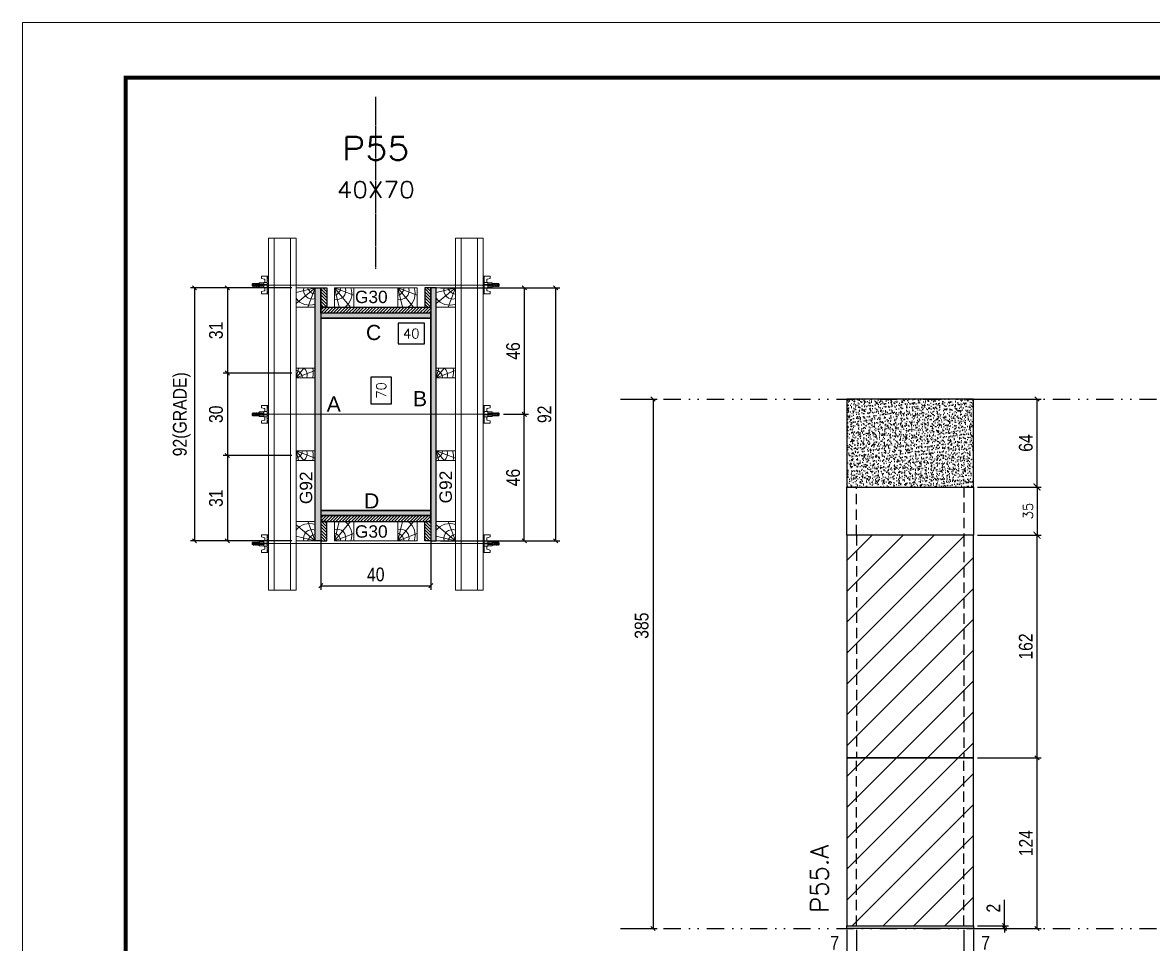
# Model space of a CAD drawing. Extents: x 1945 to 10875, y -3405 to 3369.
# Drawn here: x 3544 to 4366, y -1876 to -1206 of the extents above; entities that cross this region are included whole.
import ezdxf
from ezdxf.enums import TextEntityAlignment as Align

# ---------------------------------------------------------------- set-up
doc = ezdxf.new("R2010")
doc.units = 0
for name, pattern in [('DASHED', [0.75, 0.5, -0.25]), ('DIVIDE2', [0.625, 0.25, -0.125, 0, -0.125, 0, -0.125]), ('HIDDEN', [0.375, 0.25, -0.125])]:
    doc.linetypes.add(name, pattern=pattern)
for name, color, linetype in [('CHAPA', 1, 'Continuous'), ('COTA', 241, 'Continuous'), ('cotas', 4, 'Continuous'), ('FUNDOS', 1, 'Continuous'), ('MEIO_PONT', 93, 'Continuous'), ('Nível', 160, 'Continuous'), ('Painéis', 200, 'Continuous'), ('SARRAFO', 251, 'Continuous'), ('Sarrafo de Pressão', 42, 'HIDDEN'), ('Texto de Titulo', 7, 'Continuous'), ('Texto Qtd Sarr', 242, 'Continuous'), ('TEXTO_GERAL', 7, 'Continuous')]:
    doc.layers.add(name, color=color, linetype=linetype)
for name, color, linetype, lineweight in [('Folhas', 255, 'Continuous', 9), ('Hachura', 251, 'Continuous', 9), ('Madeira', 126, 'Continuous', 18), ('Perfil Metálico', 224, 'Continuous', 18), ('SARRAFO DE PRESSAO', 251, 'DASHED', 9), ('Texto Seção', 7, 'Continuous', 15)]:
    doc.layers.add(name, color=color, linetype=linetype, lineweight=lineweight)
doc.styles.add('ARIAL', font='arial.ttf')
doc.styles.add('COTA TECNICA', font='techl___.ttf', dxfattribs={"height": 10})
doc.styles.add('COTA TECNICA 2X', font='techl___.ttf', dxfattribs={"height": 10})
doc.styles.add('COTA TECNICA-50', font='techl___.ttf', dxfattribs={"height": 10})
doc.styles.add('REGUA-120', font='ROMANS.shx', dxfattribs={"height": 15})
doc.styles.add('ROMANS', font='romans.shx')
doc.styles.add('SANSSERIF', font='sas_____.pfb')
doc.dimstyles.new('COTA PAINEL-50', dxfattribs={"dimtxt": 10, "dimasz": 3, "dimexe": 3, "dimexo": 3, "dimgap": 3, "dimtad": 1, "dimdec": 1, "dimzin": 12, "dimdsep": 46, "dimtxsty": 'COTA TECNICA-50', "dimblk1": 'OBLIQUE', "dimblk2": 'OBLIQUE', "dimsah": 1, "dimcen": 0.9, "dimclrd": 4, "dimclre": 4, "dimclrt": 240, "dimadec": 1, "dimazin": 3, "dimtfac": 1, "dimtdec": 1, "dimtmove": 0, "dimatfit": 3, "dimfxl": 1, "dimtolj": 1, "dimtzin": 12, "dimarcsym": 0})
doc.dimstyles.new('Cota Paínel', dxfattribs={"dimtxt": 7, "dimasz": 5, "dimexe": 3, "dimexo": 3, "dimgap": 3, "dimtad": 1, "dimdec": 1, "dimzin": 12, "dimdsep": 46, "dimtxsty": 'ROMANS', "dimblk": 'ARCHTICK', "dimcen": 0, "dimclrd": 4, "dimclre": 4, "dimclrt": 1, "dimadec": 1, "dimazin": 3, "dimtfac": 1, "dimtdec": 1, "dimtmove": 0, "dimatfit": 3, "dimldrblk": 'OBLIQUE', "dimfxl": 1, "dimtolj": 1, "dimtzin": 12, "dimarcsym": 0})
doc.dimstyles.new('PAINEL', dxfattribs={"dimtxt": 10, "dimasz": 3, "dimexe": 3, "dimexo": 3, "dimgap": 3, "dimtad": 1, "dimdec": 1, "dimzin": 12, "dimdsep": 46, "dimtxsty": 'COTA TECNICA', "dimblk1": 'OBLIQUE', "dimblk2": 'OBLIQUE', "dimsah": 1, "dimcen": 0.9, "dimclrd": 4, "dimclre": 4, "dimclrt": 240, "dimadec": 1, "dimazin": 3, "dimtfac": 1, "dimtdec": 1, "dimtmove": 0, "dimatfit": 3, "dimfxl": 1, "dimtolj": 1, "dimtzin": 12, "dimarcsym": 0})
doc.dimstyles.new('SECAO PILAR', dxfattribs={"dimtxt": 10, "dimasz": 3, "dimexe": 3, "dimexo": 3, "dimgap": 3, "dimtad": 1, "dimdec": 1, "dimlfac": 0.5, "dimzin": 12, "dimdsep": 46, "dimtxsty": 'COTA TECNICA 2X', "dimblk1": 'OBLIQUE', "dimblk2": 'OBLIQUE', "dimsah": 1, "dimcen": 0.9, "dimclrd": 256, "dimclre": 256, "dimclrt": 256, "dimadec": 1, "dimazin": 3, "dimtfac": 1, "dimtdec": 1, "dimtmove": 0, "dimatfit": 3, "dimfxl": 1, "dimtolj": 1, "dimtzin": 12, "dimarcsym": 0})
doc.dimstyles.new('SECÇÃO 2', dxfattribs={"dimtxt": 7, "dimasz": 6, "dimexe": 0.18, "dimexo": 2, "dimgap": -4, "dimtad": 3, "dimdec": 1, "dimlfac": 0.5, "dimzin": 12, "dimdsep": 46, "dimtxsty": 'ROMANS', "dimblk": 'ARCHTICK', "dimcen": 0.09, "dimse1": 1, "dimse2": 1, "dimsd1": 1, "dimsd2": 1, "dimclrd": 180, "dimclre": 5, "dimclrt": 1, "dimadec": 0, "dimazin": 3, "dimtfac": 1, "dimtdec": 1, "dimtofl": 0, "dimtmove": 0, "dimatfit": 3, "dimldrblk": 'ARCHTICK', "dimfxl": 1, "dimtolj": 1, "dimtzin": 0, "dimarcsym": 0})
pattern_1 = [(45, (-127075.793, -33000.405), (-11.2253202, 11.2253202), [])]

# ---------------------------------------------------------------- blocks, each defined once
blk = doc.blocks.new('9999999999')
at = {"layer": 'Folhas'}
blk.add_lwpolyline([(98138.98, 34190.21), (99623.98, 34190.21), (99623.98, 35240.21), (98138.98, 35240.21)], close=True, dxfattribs=at)
at = {"layer": 'Folhas', "color": 30, "const_width": 3}
blk.add_lwpolyline([(98213.98, 34230.21), (99583.98, 34230.21), (99583.98, 35200.21), (98213.98, 35200.21)], close=True, dxfattribs=at)
blk = doc.blocks.new('titulo1')
at = {"layer": 'Defpoints', "color": 252, "linetype": 'HIDDEN', "ltscale": 2}
blk.add_line((0, 0), (0, 125), dxfattribs=at)
at = {"layer": 'Defpoints', "style": 'ROMANS', "oblique": 15}
blk.add_attdef('FOLHA', text='', height=10, dxfattribs=at).set_placement((0, 15.58), align=Align.MIDDLE_CENTER)
at = {"layer": 'Texto Qtd Sarr', "color": 3, "style": 'ROMANS', "oblique": 15}
for tag, height, p in [('TITULO', 17, (0, 71.45)), ('SEÇÃO', 12, (0, 41.55))]:
    blk.add_attdef(tag, text='', height=height, dxfattribs=at).set_placement(p, align=Align.MIDDLE_CENTER)
blk = doc.blocks.new('_Oblique')
at = {"color": 0, "linetype": 'ByBlock', "lineweight": -2}
blk.add_line((-0.5, -0.5), (0.5, 0.5), dxfattribs=at)
blk = doc.blocks.new('*D321')
at = {"layer": 'cotas', "color": 4, "linetype": 'ByBlock', "lineweight": -2, "transparency": 16777216}
for p, q in [((3981.36, -1479.64), (4005.08, -1479.64)), ((4002.08, -1479.64), (4002.08, -1864.64)), ((3981.36, -1864.64), (4005.08, -1864.64))]:
    blk.add_line(p, q, dxfattribs=at)
at = {"layer": 'Defpoints', "color": 0, "linetype": 'ByBlock', "transparency": 16777216}
for p in [(3978.36, -1479.64), (3978.36, -1864.64), (4002.08, -1864.64)]:
    blk.add_point(p, dxfattribs=at)
at = {"layer": 'cotas', "color": 4, "linetype": 'ByBlock', "lineweight": -2, "transparency": 16777216, "xscale": 3, "yscale": 3, "zscale": 3}
for p, rotation in [((4002.08, -1479.64), 90), ((4002.08, -1864.64), 270)]:
    blk.add_blockref('_Oblique', p, dxfattribs=dict(at, rotation=rotation))
at = {"layer": 'cotas', "color": 240, "linetype": 'ByBlock', "transparency": 16777216, "insert": (3993.84, -1644.47), "char_height": 10, "attachment_point": 5, "rotation": 90, "style": 'COTA TECNICA'}
blk.add_mtext('\\A1;385', dxfattribs=at)
blk = doc.blocks.new('*D145')
at = {"layer": 'COTA', "color": 4, "lineweight": -2, "transparency": 16777216}
for p, q in [((4143.07, -1865.64), (4143.07, -1919.82)), ((4235.07, -1865.64), (4235.07, -1919.82)), ((4143.07, -1916.82), (4235.07, -1916.82))]:
    blk.add_line(p, q, dxfattribs=at)
at = {"layer": 'Defpoints', "color": 0, "transparency": 16777216}
for p in [(4143.07, -1862.64), (4235.07, -1862.64), (4235.07, -1916.82)]:
    blk.add_point(p, dxfattribs=at)
at = {"layer": 'COTA', "color": 4, "lineweight": -2, "transparency": 16777216, "xscale": 3, "yscale": 3, "zscale": 3, "rotation": 180}
blk.add_blockref('_Oblique', (4143.07, -1916.82), dxfattribs=at)
at = {"layer": 'COTA', "color": 4, "lineweight": -2, "transparency": 16777216, "xscale": 3, "yscale": 3, "zscale": 3}
blk.add_blockref('_Oblique', (4235.07, -1916.82), dxfattribs=at)
at = {"layer": 'COTA', "color": 240, "transparency": 16777216, "insert": (4189.07, -1908.73), "char_height": 10, "attachment_point": 5, "style": 'COTA TECNICA'}
blk.add_mtext('\\A1;92', dxfattribs=at)
blk = doc.blocks.new('*D146')
at = {"layer": 'COTA', "color": 4, "lineweight": -2, "transparency": 16777216}
for p, q in [((4238.07, -1479.64), (4284.31, -1479.64)), ((4281.31, -1543.64), (4281.31, -1479.64)), ((4238.07, -1543.64), (4284.31, -1543.64))]:
    blk.add_line(p, q, dxfattribs=at)
at = {"layer": 'Defpoints', "color": 0, "transparency": 16777216}
for p in [(4235.07, -1479.64), (4281.31, -1479.64), (4235.07, -1543.64)]:
    blk.add_point(p, dxfattribs=at)
at = {"layer": 'COTA', "color": 4, "lineweight": -2, "transparency": 16777216, "xscale": 3, "yscale": 3, "zscale": 3}
for p, rotation in [((4281.31, -1479.64), 90), ((4281.31, -1543.64), 270)]:
    blk.add_blockref('_Oblique', p, dxfattribs=dict(at, rotation=rotation))
at = {"layer": 'COTA', "color": 240, "transparency": 16777216, "insert": (4273.2, -1511.64), "char_height": 10, "attachment_point": 5, "rotation": 90, "style": 'COTA TECNICA'}
blk.add_mtext('\\A1;64', dxfattribs=at)
blk = doc.blocks.new('*D147')
at = {"layer": 'COTA', "color": 4, "lineweight": -2, "transparency": 16777216}
for p, q in [((4238.07, -1740.64), (4284.31, -1740.64)), ((4281.31, -1864.64), (4281.31, -1740.64)), ((4238.07, -1864.64), (4284.31, -1864.64))]:
    blk.add_line(p, q, dxfattribs=at)
at = {"layer": 'Defpoints', "color": 0, "transparency": 16777216}
for p in [(4235.07, -1740.64), (4281.31, -1740.64), (4235.07, -1864.64)]:
    blk.add_point(p, dxfattribs=at)
at = {"layer": 'COTA', "color": 4, "lineweight": -2, "transparency": 16777216, "xscale": 3, "yscale": 3, "zscale": 3}
for p, rotation in [((4281.31, -1740.64), 90), ((4281.31, -1864.64), 270)]:
    blk.add_blockref('_Oblique', p, dxfattribs=dict(at, rotation=rotation))
at = {"layer": 'COTA', "color": 240, "transparency": 16777216, "insert": (4273.23, -1802.64), "char_height": 10, "attachment_point": 5, "rotation": 90, "style": 'COTA TECNICA-50'}
blk.add_mtext('\\A1;124', dxfattribs=at)
blk = doc.blocks.new('*D148')
at = {"layer": 'COTA', "color": 4, "lineweight": -2, "transparency": 16777216}
for p, q in [((4257.59, -1862.64), (4257.59, -1843.84)), ((4238.07, -1862.64), (4260.59, -1862.64)), ((4238.07, -1864.64), (4260.59, -1864.64)), ((4257.59, -1864.64), (4257.59, -1862.64)), ((4257.59, -1864.64), (4257.59, -1867.64))]:
    blk.add_line(p, q, dxfattribs=at)
at = {"layer": 'Defpoints', "color": 0, "transparency": 16777216}
for p in [(4235.07, -1862.64), (4235.07, -1864.64), (4257.59, -1864.64)]:
    blk.add_point(p, dxfattribs=at)
at = {"layer": 'COTA', "color": 4, "lineweight": -2, "transparency": 16777216, "xscale": 3, "yscale": 3, "zscale": 3}
for p, rotation in [((4257.59, -1862.64), 270), ((4257.59, -1864.64), 90)]:
    blk.add_blockref('_Oblique', p, dxfattribs=dict(at, rotation=rotation))
at = {"layer": 'COTA', "color": 240, "transparency": 16777216, "insert": (4249.59, -1849.9), "char_height": 10, "attachment_point": 5, "rotation": 90, "style": 'COTA TECNICA-50'}
blk.add_mtext('\\A1;2', dxfattribs=at)
blk = doc.blocks.new('*D149')
at = {"layer": 'COTA', "color": 4, "lineweight": -2, "transparency": 16777216}
for p, q in [((4150.07, -1865.64), (4150.07, -1886.15)), ((4143.07, -1867.64), (4143.07, -1886.15)), ((4143.07, -1883.15), (4128.34, -1883.15)), ((4150.07, -1883.15), (4143.07, -1883.15))]:
    blk.add_line(p, q, dxfattribs=at)
at = {"layer": 'Defpoints', "color": 0, "transparency": 16777216}
for p in [(4143.07, -1864.64), (4150.07, -1862.64), (4143.07, -1883.15)]:
    blk.add_point(p, dxfattribs=at)
at = {"layer": 'COTA', "color": 4, "lineweight": -2, "transparency": 16777216, "xscale": 3, "yscale": 3, "zscale": 3, "rotation": 180}
blk.add_blockref('_Oblique', (4143.07, -1883.15), dxfattribs=at)
at = {"layer": 'COTA', "color": 4, "lineweight": -2, "transparency": 16777216, "xscale": 3, "yscale": 3, "zscale": 3}
blk.add_blockref('_Oblique', (4150.07, -1883.15), dxfattribs=at)
at = {"layer": 'COTA', "color": 240, "transparency": 16777216, "insert": (4134.2, -1875.08), "char_height": 10, "attachment_point": 5, "style": 'COTA TECNICA-50'}
blk.add_mtext('\\A1;7', dxfattribs=at)
blk = doc.blocks.new('*D150')
at = {"layer": 'COTA', "color": 4, "lineweight": -2, "transparency": 16777216}
for p, q in [((4228.07, -1865.64), (4228.07, -1886.15)), ((4235.07, -1867.64), (4235.07, -1886.15)), ((4228.07, -1883.15), (4235.07, -1883.15)), ((4235.07, -1883.15), (4249.8, -1883.15))]:
    blk.add_line(p, q, dxfattribs=at)
at = {"layer": 'Defpoints', "color": 0, "transparency": 16777216}
for p in [(4228.07, -1862.64), (4235.07, -1864.64), (4235.07, -1883.15)]:
    blk.add_point(p, dxfattribs=at)
at = {"layer": 'COTA', "color": 4, "lineweight": -2, "transparency": 16777216, "xscale": 3, "yscale": 3, "zscale": 3, "rotation": 180}
blk.add_blockref('_Oblique', (4228.07, -1883.15), dxfattribs=at)
at = {"layer": 'COTA', "color": 4, "lineweight": -2, "transparency": 16777216, "xscale": 3, "yscale": 3, "zscale": 3}
blk.add_blockref('_Oblique', (4235.07, -1883.15), dxfattribs=at)
at = {"layer": 'COTA', "color": 240, "transparency": 16777216, "insert": (4243.93, -1875.08), "char_height": 10, "attachment_point": 5, "style": 'COTA TECNICA-50'}
blk.add_mtext('\\A1;7', dxfattribs=at)
blk = doc.blocks.new('*D155')
at = {"layer": 'COTA', "color": 180, "lineweight": -2, "transparency": 16777216}
for p, q in [((3812.01, -1463.71), (3797.01, -1463.71)), ((3797.01, -1463.71), (3797.01, -1483.05)), ((3812.01, -1483.05), (3812.01, -1463.71)), ((3797.01, -1483.05), (3812.01, -1483.05))]:
    blk.add_line(p, q, dxfattribs=at)
at = {"layer": 'Defpoints', "color": 0, "transparency": 16777216}
for p in [(3760.5, -1420.75), (3760.5, -1560.75), (3816.01, -1560.75)]:
    blk.add_point(p, dxfattribs=at)
at = {"layer": 'COTA', "color": 1, "transparency": 16777216, "insert": (3804.51, -1473.38), "char_height": 7, "attachment_point": 5, "rotation": 90, "style": 'ROMANS'}
blk.add_mtext('\\A1;70', dxfattribs=at)
blk = doc.blocks.new('_ArchTick')
at = {"color": 0, "linetype": 'ByBlock', "const_width": 0.15}
blk.add_lwpolyline([(-0.5, -0.5), (0.5, 0.5)], dxfattribs=at)
blk = doc.blocks.new('*D156')
at = {"layer": 'COTA', "lineweight": -2, "transparency": 16777216}
for p, q in [((3847.5, -1398.75), (3934.28, -1398.75)), ((3931.28, -1398.75), (3931.28, -1582.75)), ((3847.5, -1582.75), (3934.28, -1582.75))]:
    blk.add_line(p, q, dxfattribs=at)
at = {"layer": 'Defpoints', "color": 0, "transparency": 16777216}
for p in [(3844.5, -1398.75), (3844.5, -1582.75), (3931.28, -1582.75)]:
    blk.add_point(p, dxfattribs=at)
at = {"layer": 'COTA', "lineweight": -2, "transparency": 16777216, "xscale": 3, "yscale": 3, "zscale": 3}
for p, rotation in [((3931.28, -1398.75), 90), ((3931.28, -1582.75), 270)]:
    blk.add_blockref('_Oblique', p, dxfattribs=dict(at, rotation=rotation))
at = {"layer": 'COTA', "transparency": 16777216, "insert": (3923.19, -1490.75), "char_height": 10, "attachment_point": 5, "rotation": 90, "style": 'COTA TECNICA 2X'}
blk.add_mtext('\\A1;92', dxfattribs=at)
blk = doc.blocks.new('*D157')
at = {"layer": 'COTA', "lineweight": -2, "transparency": 16777216}
for p, q in [((3881.5, -1398.75), (3911.51, -1398.75)), ((3908.51, -1398.75), (3908.51, -1490.75)), ((3893.3, -1490.75), (3911.51, -1490.75))]:
    blk.add_line(p, q, dxfattribs=at)
at = {"layer": 'Defpoints', "color": 0, "transparency": 16777216}
for p in [(3878.5, -1398.75), (3890.3, -1490.75), (3908.51, -1490.75)]:
    blk.add_point(p, dxfattribs=at)
at = {"layer": 'COTA', "lineweight": -2, "transparency": 16777216, "xscale": 3, "yscale": 3, "zscale": 3}
for p, rotation in [((3908.51, -1398.75), 90), ((3908.51, -1490.75), 270)]:
    blk.add_blockref('_Oblique', p, dxfattribs=dict(at, rotation=rotation))
at = {"layer": 'COTA', "transparency": 16777216, "insert": (3900.41, -1444.75), "char_height": 10, "attachment_point": 5, "rotation": 90, "style": 'COTA TECNICA 2X'}
blk.add_mtext('\\A1;46', dxfattribs=at)
blk = doc.blocks.new('*D158')
at = {"layer": 'COTA', "lineweight": -2, "transparency": 16777216}
for p, q in [((3893.3, -1490.75), (3911.51, -1490.75)), ((3908.51, -1582.75), (3908.51, -1490.75)), ((3881.5, -1582.75), (3911.51, -1582.75))]:
    blk.add_line(p, q, dxfattribs=at)
at = {"layer": 'Defpoints', "color": 0, "transparency": 16777216}
for p in [(3890.3, -1490.75), (3908.51, -1490.75), (3878.5, -1582.75)]:
    blk.add_point(p, dxfattribs=at)
at = {"layer": 'COTA', "lineweight": -2, "transparency": 16777216, "xscale": 3, "yscale": 3, "zscale": 3}
for p, rotation in [((3908.51, -1490.75), 90), ((3908.51, -1582.75), 270)]:
    blk.add_blockref('_Oblique', p, dxfattribs=dict(at, rotation=rotation))
at = {"layer": 'COTA', "transparency": 16777216, "insert": (3900.41, -1536.75), "char_height": 10, "attachment_point": 5, "rotation": 90, "style": 'COTA TECNICA 2X'}
blk.add_mtext('\\A1;46', dxfattribs=at)
blk = doc.blocks.new('*D159')
at = {"layer": 'COTA', "color": 180, "lineweight": -2, "transparency": 16777216}
for p, q in [((3836, -1424.54), (3816.67, -1424.54)), ((3816.67, -1424.54), (3816.67, -1439.54)), ((3836, -1439.54), (3836, -1424.54)), ((3816.67, -1439.54), (3836, -1439.54))]:
    blk.add_line(p, q, dxfattribs=at)
at = {"layer": 'Defpoints', "color": 0, "transparency": 16777216}
for p in [(3760.5, -1420.75), (3840.5, -1420.75), (3840.5, -1443.54)]:
    blk.add_point(p, dxfattribs=at)
at = {"layer": 'COTA', "color": 1, "transparency": 16777216, "insert": (3826.34, -1432.04), "char_height": 7, "attachment_point": 5, "style": 'ROMANS'}
blk.add_mtext('\\A1;40', dxfattribs=at)
blk = doc.blocks.new('PONTALETE')
at = {"layer": 'Madeira'}
for q in [(2.71, 7), (7, 5.76), (7, 1.74)]:
    blk.add_line((0, 0), q, dxfattribs=at)
blk.add_lwpolyline([(0, 0), (7, 0), (7, 7), (0, 7)], close=True, dxfattribs=at)
for centre, radius, start, end in [((2.04, 0.06), 6.23, 37.2818, 109.0913), ((1.09, 0.9), 3.19, 343.603, 109.9847), ((-0.21, -0.78), 3.09, 14.6322, 86.0383)]:
    blk.add_arc(centre, radius, start, end, dxfattribs=at)
blk = doc.blocks.new('*D160')
at = {"layer": 'COTA', "lineweight": -2, "transparency": 16777216}
for p, q in [((3739.5, -1398.75), (3665.73, -1398.75)), ((3668.73, -1398.75), (3668.73, -1582.75)), ((3739.5, -1582.75), (3665.73, -1582.75))]:
    blk.add_line(p, q, dxfattribs=at)
at = {"layer": 'Defpoints', "color": 0, "transparency": 16777216}
for p in [(3742.5, -1398.75), (3668.73, -1582.75), (3742.5, -1582.75)]:
    blk.add_point(p, dxfattribs=at)
at = {"layer": 'COTA', "lineweight": -2, "transparency": 16777216, "xscale": 3, "yscale": 3, "zscale": 3}
for p, rotation in [((3668.73, -1398.75), 90), ((3668.73, -1582.75), 270)]:
    blk.add_blockref('_Oblique', p, dxfattribs=dict(at, rotation=rotation))
at = {"layer": 'COTA', "transparency": 16777216, "insert": (3659.5, -1490.75), "char_height": 10, "attachment_point": 5, "rotation": 90, "style": 'COTA TECNICA 2X'}
blk.add_mtext('\\A1;92(GRADE)', dxfattribs=at)
blk = doc.blocks.new('MEIO PONTALETE')
at = {"layer": 'Madeira'}
for q in [(2.71, 7), (3.5, 2.88), (3.5, 0.87)]:
    blk.add_line((0, 0), q, dxfattribs=at)
blk.add_lwpolyline([(0, 0), (3.5, 0), (3.5, 7), (0, 7)], close=True, dxfattribs=at)
for centre, radius, start, end in [((2.04, 0.06), 6.23, 76.4499, 109.0913), ((1.09, 0.9), 3.19, 40.9063, 109.9847), ((-0.21, -0.78), 3.09, 14.6322, 86.0383)]:
    blk.add_arc(centre, radius, start, end, dxfattribs=at)
blk = doc.blocks.new('*D161')
at = {"layer": 'COTA', "lineweight": -2, "transparency": 16777216}
for p, q in [((3739.5, -1520.75), (3689.57, -1520.75)), ((3692.57, -1520.75), (3692.57, -1582.75)), ((3739.5, -1582.75), (3689.57, -1582.75))]:
    blk.add_line(p, q, dxfattribs=at)
at = {"layer": 'Defpoints', "color": 0, "transparency": 16777216}
for p in [(3742.5, -1520.75), (3692.57, -1582.75), (3742.5, -1582.75)]:
    blk.add_point(p, dxfattribs=at)
at = {"layer": 'COTA', "lineweight": -2, "transparency": 16777216, "xscale": 3, "yscale": 3, "zscale": 3}
for p, rotation in [((3692.57, -1520.75), 90), ((3692.57, -1582.75), 270)]:
    blk.add_blockref('_Oblique', p, dxfattribs=dict(at, rotation=rotation))
at = {"layer": 'COTA', "transparency": 16777216, "insert": (3684.35, -1551.75), "char_height": 10, "attachment_point": 5, "rotation": 90, "style": 'COTA TECNICA 2X'}
blk.add_mtext('\\A1;31', dxfattribs=at)
blk = doc.blocks.new('C')
at = {"layer": 'Hachura', "color": 0}
for p, q in [((0, 3.22), (0, -3.22)), ((0.45, 3.22), (0, 3.22)), ((0.46, 3.16), (0, 3.16)), ((0.46, 3.05), (0, 3.05)), ((0.46, 2.88), (0, 2.88)), ((0, 2.75), (0, -1.16)), ((0.46, 2.65), (0, 2.65)), ((0.46, 2.23), (0, 2.23)), ((0.46, 1.51), (0, 1.51)), ((0.39, 0.49), (0.17, 0.49)), ((0.45, -3.23), (0.45, 3.22)), ((0.45, 3.22), (2.58, 3.22)), ((1.74, 0.97), (0.45, 0.97)), ((1.45, 0.1), (0.45, 0.1)), ((1.35, 1.94), (1.35, 0.96)), ((2.58, 2.39), (1.47, 2.09)), ((1.74, -0.97), (1.74, 0.97)), ((1.74, 0.97), (1.74, 0.84)), ((1.74, 0.97), (1.74, 0.84)), ((1.74, 0.84), (3.35, 0.84)), ((3.35, 0.45), (1.74, 0.45)), ((2.58, 3.22), (2.58, 2.39)), ((3.32, 0.84), (3.32, -0.84)), ((3.35, 0.84), (3.35, -0.84)), ((3.68, 0.45), (3.35, 0.45)), ((3.84, -0.52), (3.35, 0.45)), ((3.35, 0.06), (3.67, -0.57)), ((3.68, 0.45), (4.16, -0.52)), ((3.72, 0.5), (4.25, -0.57)), ((4.37, -0.55), (3.83, 0.53)), ((4.15, 0.45), (3.93, 0.45)), ((4.42, -0.52), (3.93, 0.45)), ((4.15, 0.45), (4.26, 0.45)), ((4.26, 0.45), (4.74, -0.52)), ((4.3, 0.5), (4.83, -0.57)), ((4.95, -0.55), (4.41, 0.53)), ((4.51, 0.45), (4.84, 0.45)), ((5, -0.52), (4.51, 0.45)), ((4.84, 0.45), (5.32, -0.52)), ((4.88, 0.5), (5.41, -0.57)), ((5.53, -0.55), (4.99, 0.53)), ((5.58, -0.52), (5.09, 0.45)), ((5.42, 0.45), (5.09, 0.45)), ((5.58, -0.52), (5.09, 0.45)), ((5.42, 0.45), (5.74, -0.19)), ((5.46, 0.5), (5.74, -0.07)), ((5.74, 0.19), (5.57, 0.53)), ((5.74, 0.32), (5.68, 0.45)), ((5.68, 0.45), (5.74, 0.45)), ((5.74, 0.45), (5.9, 0.29)), ((5.74, 0.45), (5.74, -0.52)), ((5.9, -0.36), (5.9, 0.29)), ((0.45, 0), (0, 0)), ((0.46, -1.52), (0, -1.52)), ((0.46, -2.23), (0, -2.23)), ((0.46, -2.65), (0, -2.65)), ((0.46, -2.88), (0, -2.88)), ((0.46, -3.05), (0, -3.05)), ((0.46, -3.16), (0, -3.16)), ((0, -3.22), (2.57, -3.22)), ((0.08, -0.48), (0.29, -0.48)), ((0.29, -0.48), (0.4, -0.48)), ((0.45, 0), (0.45, -0.97)), ((0.45, -0.16), (1.45, -0.16)), ((0.45, -0.65), (0.45, -0.32)), ((0.45, -3.23), (0.45, -0.65)), ((0.45, -0.97), (1.74, -0.97)), ((1.35, -1.94), (1.35, -0.97)), ((2.58, -2.39), (1.47, -2.1)), ((3.35, -0.32), (1.74, -0.32)), ((3.35, -0.84), (1.74, -0.84)), ((2.58, -3.23), (2.58, -2.39)), ((3.35, -0.07), (3.58, -0.52)), ((3.35, -0.52), (3.58, -0.52)), ((3.84, -0.52), (4.16, -0.52)), ((4.42, -0.52), (4.74, -0.52)), ((4.63, -0.52), (4.74, -0.52)), ((5, -0.52), (5.32, -0.52)), ((5.58, -0.52), (5.74, -0.52)), ((5.74, -0.52), (5.9, -0.36)), ((5.74, -0.52), (5.74, -0.52))]:
    blk.add_line(p, q, dxfattribs=at)
for centre, radius, start, end in [((1.52, 1.94), 0.161, 104.7436, 180), ((1.44, -0.03), 0.129, 272.695, 87.305), ((3.81, 0.39), 0.143, 25.5688, 154.4312), ((4.39, 0.39), 0.143, 25.5688, 154.4312), ((4.97, 0.39), 0.143, 25.5688, 154.4312), ((5.55, 0.39), 0.143, 25.5688, 154.4312), ((0.17, -0.37), 0.174, 221.744, 317.8592), ((1.52, -1.94), 0.161, 180, 255.2564), ((3.71, -0.4), 0.174, 222.1408, 318.256), ((4.29, -0.4), 0.174, 222.1408, 318.256), ((4.87, -0.4), 0.174, 222.1408, 318.256), ((5.45, -0.4), 0.174, 222.1408, 318.256), ((5.61, -0.4), 0.174, 317.8592, 318.256)]:
    blk.add_arc(centre, radius, start, end, dxfattribs=at)
blk = doc.blocks.new('*D117')
at = {"layer": 'COTA', "lineweight": -2, "transparency": 16777216}
for p, q in [((3739.5, -1398.75), (3689.57, -1398.75)), ((3692.57, -1398.75), (3692.57, -1460.75)), ((3739.5, -1460.75), (3689.57, -1460.75))]:
    blk.add_line(p, q, dxfattribs=at)
at = {"layer": 'Defpoints', "color": 0, "transparency": 16777216}
for p in [(3742.5, -1398.75), (3692.57, -1460.75), (3742.5, -1460.75)]:
    blk.add_point(p, dxfattribs=at)
at = {"layer": 'COTA', "lineweight": -2, "transparency": 16777216, "xscale": 3, "yscale": 3, "zscale": 3}
for p, rotation in [((3692.57, -1398.75), 90), ((3692.57, -1460.75), 270)]:
    blk.add_blockref('_Oblique', p, dxfattribs=dict(at, rotation=rotation))
at = {"layer": 'COTA', "transparency": 16777216, "insert": (3684.35, -1429.75), "char_height": 10, "attachment_point": 5, "rotation": 90, "style": 'COTA TECNICA 2X'}
blk.add_mtext('\\A1;31', dxfattribs=at)
blk = doc.blocks.new('*D118')
at = {"layer": 'COTA', "lineweight": -2, "transparency": 16777216}
for p, q in [((3739.5, -1460.75), (3689.57, -1460.75)), ((3692.57, -1460.75), (3692.57, -1520.75)), ((3739.5, -1520.75), (3689.57, -1520.75))]:
    blk.add_line(p, q, dxfattribs=at)
at = {"layer": 'Defpoints', "color": 0, "transparency": 16777216}
for p in [(3742.5, -1460.75), (3692.57, -1520.75), (3742.5, -1520.75)]:
    blk.add_point(p, dxfattribs=at)
at = {"layer": 'COTA', "lineweight": -2, "transparency": 16777216, "xscale": 3, "yscale": 3, "zscale": 3}
for p, rotation in [((3692.57, -1460.75), 90), ((3692.57, -1520.75), 270)]:
    blk.add_blockref('_Oblique', p, dxfattribs=dict(at, rotation=rotation))
at = {"layer": 'COTA', "transparency": 16777216, "insert": (3684.35, -1490.75), "char_height": 10, "attachment_point": 5, "rotation": 90, "style": 'COTA TECNICA 2X'}
blk.add_mtext('\\A1;30', dxfattribs=at)
blk = doc.blocks.new('*D314')
at = {"layer": 'COTA', "lineweight": -2, "transparency": 16777216}
for p, q in [((3760.5, -1567.35), (3760.5, -1618.38)), ((3840.5, -1567.35), (3840.5, -1618.38)), ((3760.5, -1615.38), (3840.5, -1615.38))]:
    blk.add_line(p, q, dxfattribs=at)
at = {"layer": 'Defpoints', "color": 0, "transparency": 16777216}
for p in [(3760.5, -1564.35), (3840.5, -1564.35), (3840.5, -1615.38)]:
    blk.add_point(p, dxfattribs=at)
at = {"layer": 'COTA', "lineweight": -2, "transparency": 16777216, "xscale": 3, "yscale": 3, "zscale": 3, "rotation": 180}
blk.add_blockref('_Oblique', (3760.5, -1615.38), dxfattribs=at)
at = {"layer": 'COTA', "lineweight": -2, "transparency": 16777216, "xscale": 3, "yscale": 3, "zscale": 3}
blk.add_blockref('_Oblique', (3840.5, -1615.38), dxfattribs=at)
at = {"layer": 'COTA', "transparency": 16777216, "insert": (3800.5, -1607.28), "char_height": 10, "attachment_point": 5, "style": 'COTA TECNICA 2X'}
blk.add_mtext('\\A1;40', dxfattribs=at)
blk = doc.blocks.new('*D313')
at = {"layer": 'Defpoints', "color": 0, "linetype": 'ByBlock', "transparency": 16777216}
for p in [(4235.07, -1578.64), (4281.31, -1578.64), (4235.07, -1740.64)]:
    blk.add_point(p, dxfattribs=at)
at = {"layer": 'FUNDOS', "color": 4, "linetype": 'ByBlock', "lineweight": -2, "transparency": 16777216}
for p, q in [((4238.07, -1578.64), (4284.31, -1578.64)), ((4281.31, -1740.64), (4281.31, -1578.64)), ((4238.07, -1740.64), (4284.31, -1740.64))]:
    blk.add_line(p, q, dxfattribs=at)
at = {"layer": 'FUNDOS', "color": 4, "linetype": 'ByBlock', "lineweight": -2, "transparency": 16777216, "xscale": 3, "yscale": 3, "zscale": 3}
for p, rotation in [((4281.31, -1578.64), 90), ((4281.31, -1740.64), 270)]:
    blk.add_blockref('_Oblique', p, dxfattribs=dict(at, rotation=rotation))
at = {"layer": 'FUNDOS', "color": 240, "linetype": 'ByBlock', "transparency": 16777216, "insert": (4273.2, -1659.64), "char_height": 10, "attachment_point": 5, "rotation": 90, "style": 'COTA TECNICA'}
blk.add_mtext('\\A1;162', dxfattribs=at)
blk = doc.blocks.new('*D392')
at = {"layer": 'COTA', "color": 4, "lineweight": -2, "transparency": 16777216}
for p, q in [((4238.07, -1543.64), (4284.31, -1543.64)), ((4281.31, -1543.64), (4281.31, -1578.64)), ((4238.07, -1578.64), (4284.31, -1578.64))]:
    blk.add_line(p, q, dxfattribs=at)
at = {"layer": 'Defpoints', "color": 0, "transparency": 16777216}
for p in [(4235.07, -1543.64), (4235.07, -1578.64), (4281.31, -1578.64)]:
    blk.add_point(p, dxfattribs=at)
at = {"layer": 'COTA', "color": 4, "lineweight": -2, "transparency": 16777216, "xscale": 5, "yscale": 5, "zscale": 5}
for p, rotation in [((4281.31, -1543.64), 90), ((4281.31, -1578.64), 270)]:
    blk.add_blockref('_ArchTick', p, dxfattribs=dict(at, rotation=rotation))
at = {"layer": 'COTA', "color": 1, "transparency": 16777216, "insert": (4274.81, -1561.14), "char_height": 7, "attachment_point": 5, "rotation": 90, "style": 'ROMANS'}
blk.add_mtext('\\A1;35', dxfattribs=at)

msp = doc.modelspace()

# ---------------------------------------------------------------- hatches: boundary and pattern name
at = {"layer": 'COTA', "linetype": 'ByBlock'}
h = msp.add_hatch(dxfattribs=at)
h.set_pattern_fill('AR-CONC', color=256, scale=0.03)
h.set_pattern_definition([(50, (-126960.017, -28368.905), (5.46554007, -0.47817257), [0.5715, -6.2865]), (355, (-126960.017, -28368.905), (-1.05730264, 5.73170536), [0.4572, -5.02921753]), (100.4514447, (-126959.5613, -28368.945), (4.40823741, 5.25353256), [0.48570026, -5.34270734]), (46.1842, (-126960.017, -28367.381), (8.13237123, -1.26126984), [0.85725, -9.42975]), (96.6355576, (-126959.339, -28367.486), (7.122124, 7.42278374), [0.7285507, -8.01406824]), (351.184151, (-126960.017, -28367.381), (7.122124, 7.42278374), [0.685799, -7.54379196]), (21, (-126959.255, -28367.762), (4.54843174, -3.06795595), [0.5715, -6.2865]), (326, (-126959.255, -28367.762), (1.85406085, 5.52563898), [0.4572, -5.0292]), (71.451445, (-126958.876, -28368.0176), (6.40249258, 2.45768307), [0.48570026, -5.34269813]), (37.5, (-126960.0168, -28368.905), (0.092658098, 2.536651166), [0, -4.96824, 0, -5.1054, 0, -5.04825]), (7.5, (-126960.0168, -28368.905), (2.004589875, 3.005417245), [0, -2.91084, 0, -4.85394, 0, -1.92405]), (327.5, (-126961.716, -28368.905), (4.067717855, -0.17186232), [0, -1.905, 0, -5.9436, 0, -7.8867]), (317.5, (-126962.478, -28368.905), (4.44387544, 0.76279473), [0, -2.4765, 0, -3.94716, 0, -5.6007])])
h.paths.add_polyline_path([(4143.07, -1543.64), (4235.07, -1543.64), (4235.07, -1479.64), (4143.07, -1479.64)])
at = {"layer": 'Hachura'}
h = msp.add_hatch(color=256, dxfattribs=at)
h.dxf.hatch_style = 1
h.paths.add_polyline_path([(3760.5, -1582.75), (3756.5, -1582.75), (3756.5, -1398.75), (3760.5, -1398.75)])
h = msp.add_hatch(color=256, dxfattribs=at)
h.dxf.hatch_style = 1
h.paths.add_polyline_path([(3760.5, -1582.75), (3756.5, -1582.75), (3756.5, -1398.75), (3760.5, -1398.75)])
h = msp.add_hatch(dxfattribs=at)
h.set_pattern_fill('ANSI31', color=256, scale=0.5, angle=90, style=0)
h.set_pattern_definition([(135, (-19130.9059, 7725.2045), (-1.12253202, -1.12253202), [])])
h.paths.add_polyline_path([(3760.5, -1412.75), (3764.9, -1412.75), (3764.9, -1398.75), (3760.5, -1398.75)])
h = msp.add_hatch(dxfattribs=at)
h.set_pattern_fill('ANSI31', color=256, scale=0.5, angle=90, style=0)
h.set_pattern_definition([(135, (-19088.9059, 7725.2045), (-1.12253202, -1.12253202), [])])
h.paths.add_polyline_path([(3840.5, -1412.75), (3836.1, -1412.75), (3836.1, -1398.75), (3840.5, -1398.75)])
h = msp.add_hatch(color=256, dxfattribs=at)
h.dxf.hatch_style = 1
h.paths.add_polyline_path([(3840.5, -1582.75), (3844.5, -1582.75), (3844.5, -1398.75), (3840.5, -1398.75)])
h = msp.add_hatch(color=256, dxfattribs=at)
h.dxf.hatch_style = 1
h.paths.add_polyline_path([(3840.5, -1582.75), (3844.5, -1582.75), (3844.5, -1398.75), (3840.5, -1398.75)])
h = msp.add_hatch(dxfattribs=at)
h.set_pattern_fill('ANSI31', color=256, scale=0.5, style=0)
h.set_pattern_definition([(45, (12934.4541, 21512.2608), (-1.12253202, 1.12253202), [])])
h.paths.add_polyline_path([(3840.5, -1417.15), (3840.5, -1412.75), (3760.5, -1412.75), (3760.5, -1417.15)])
h = msp.add_hatch(color=256, dxfattribs=at)
h.dxf.hatch_style = 1
h.paths.add_polyline_path([(3760.5, -1417.15), (3760.5, -1420.75), (3840.5, -1420.75), (3840.5, -1417.15)])
h = msp.add_hatch(color=256, dxfattribs=at)
h.dxf.hatch_style = 1
h.paths.add_polyline_path([(3760.5, -1417.15), (3760.5, -1420.75), (3840.5, -1420.75), (3840.5, -1417.15)])
h = msp.add_hatch(color=256, dxfattribs=at)
h.dxf.hatch_style = 1
h.paths.add_polyline_path([(3760.5, -1560.75), (3760.5, -1564.35), (3840.5, -1564.35), (3840.5, -1560.75)])
h = msp.add_hatch(color=256, dxfattribs=at)
h.dxf.hatch_style = 1
h.paths.add_polyline_path([(3760.5, -1560.75), (3760.5, -1564.35), (3840.5, -1564.35), (3840.5, -1560.75)])
h = msp.add_hatch(dxfattribs=at)
h.set_pattern_fill('ANSI31', color=256, scale=0.5, style=0)
h.set_pattern_definition([(45, (12934.4541, 21538.2608), (-1.12253202, 1.12253202), [])])
h.paths.add_polyline_path([(3840.5, -1564.35), (3840.5, -1568.75), (3760.5, -1568.75), (3760.5, -1564.35)])
h = msp.add_hatch(dxfattribs=at)
h.set_pattern_fill('ANSI31', color=256, scale=0.5, angle=90, style=0)
h.set_pattern_definition([(135, (-19130.9059, 7920.2045), (-1.12253202, -1.12253202), [])])
h.paths.add_polyline_path([(3760.5, -1568.75), (3764.9, -1568.75), (3764.9, -1582.75), (3760.5, -1582.75)])
h = msp.add_hatch(dxfattribs=at)
h.set_pattern_fill('ANSI31', color=256, scale=0.5, angle=90, style=0)
h.set_pattern_definition([(135, (-19088.9059, 7920.2045), (-1.12253202, -1.12253202), [])])
h.paths.add_polyline_path([(3840.5, -1568.75), (3836.1, -1568.75), (3836.1, -1582.75), (3840.5, -1582.75)])
at = {"layer": 'Hachura', "linetype": 'ByBlock'}
h = msp.add_hatch(dxfattribs=at)
h.set_pattern_fill('ANSI31', color=256, scale=5)
h.set_pattern_definition(pattern_1)
h.paths.add_polyline_path([(4143.07, -1740.64), (4235.07, -1740.64), (4235.07, -1578.64), (4143.07, -1578.64)])
h = msp.add_hatch(dxfattribs=at)
h.set_pattern_fill('ANSI31', color=256, scale=5)
h.set_pattern_definition(pattern_1)
h.paths.add_polyline_path([(4235.07, -1740.64), (4143.07, -1740.64), (4143.07, -1862.64), (4235.07, -1862.64)])

# ---------------------------------------------------------------- linework, layer by layer
at = {"layer": 'CHAPA'}
for points in [[(3760.5, -1582.75), (3756.5, -1582.75), (3756.5, -1398.75), (3760.5, -1398.75)], [(3760.5, -1582.75), (3756.5, -1582.75), (3756.5, -1398.75), (3760.5, -1398.75)], [(3840.5, -1582.75), (3844.5, -1582.75), (3844.5, -1398.75), (3840.5, -1398.75)], [(3840.5, -1582.75), (3844.5, -1582.75), (3844.5, -1398.75), (3840.5, -1398.75)], [(3760.5, -1417.15), (3760.5, -1420.75), (3840.5, -1420.75), (3840.5, -1417.15)], [(3760.5, -1417.15), (3760.5, -1420.75), (3840.5, -1420.75), (3840.5, -1417.15)], [(3760.5, -1560.75), (3760.5, -1564.35), (3840.5, -1564.35), (3840.5, -1560.75)], [(3760.5, -1560.75), (3760.5, -1564.35), (3840.5, -1564.35), (3840.5, -1560.75)]]:
    msp.add_lwpolyline(points, close=True, dxfattribs=at)
at = {"layer": 'COTA', "linetype": 'ByBlock'}
msp.add_lwpolyline([(4143.07, -1543.64), (4235.07, -1543.64), (4235.07, -1479.64), (4143.07, -1479.64)], close=True, dxfattribs=at)
at = {"layer": 'Hachura'}
for p, q in [((3711.7, -1396.75), (3885.5, -1396.74)), ((3711.7, -1490.75), (3885.5, -1490.76)), ((3711.7, -1584.75), (3885.5, -1584.76))]:
    msp.add_line(p, q, dxfattribs=at)
at = {"layer": 'Madeira'}
for points in [[(3756.5, -1582.75), (3742.5, -1582.75), (3742.5, -1398.75), (3756.5, -1398.75)], [(3770.51, -1398.75), (3770.51, -1412.75), (3830.5, -1412.75), (3830.5, -1398.75)], [(3844.5, -1582.75), (3858.5, -1582.75), (3858.5, -1398.75), (3844.5, -1398.75)], [(3770.51, -1582.75), (3770.51, -1568.75), (3830.5, -1568.75), (3830.5, -1582.75)]]:
    msp.add_lwpolyline(points, close=True, dxfattribs=at)
at = {"layer": 'Nível', "color": 4, "linetype": 'DIVIDE2', "ltscale": 50}
for p, q in [((3978.36, -1479.64), (4988.71, -1479.64)), ((3978.36, -1864.64), (4988.71, -1864.64))]:
    msp.add_line(p, q, dxfattribs=at)
at = {"layer": 'Painéis'}
for p, q in [((4143.07, -1543.64), (4235.07, -1543.64)), ((4143.07, -1578.64), (4143.07, -1543.64)), ((4235.07, -1543.64), (4235.07, -1578.64)), ((4235.07, -1578.64), (4143.07, -1578.64))]:
    msp.add_line(p, q, dxfattribs=at)
for points in [[(3840.5, -1420.75), (3760.5, -1420.75), (3760.5, -1560.75), (3840.5, -1560.75)], [(4143.07, -1740.64), (4235.07, -1740.64), (4235.07, -1578.64), (4143.07, -1578.64)], [(4143.07, -1862.64), (4235.07, -1862.64), (4235.07, -1740.64), (4143.07, -1740.64)], [(4143.07, -1862.64), (4235.07, -1862.64), (4235.07, -1864.64), (4143.07, -1864.64)]]:
    msp.add_lwpolyline(points, close=True, dxfattribs=at)
at = {"layer": 'Perfil Metálico'}
for points in [[(3722.5, -1618.75), (3742.5, -1618.75), (3742.5, -1362.75), (3722.5, -1362.75)], [(3738.5, -1362.75), (3726.5, -1362.75), (3726.5, -1618.75), (3738.5, -1618.75)], [(3878.5, -1618.75), (3858.5, -1618.75), (3858.5, -1362.75), (3878.5, -1362.75)], [(3862.5, -1362.75), (3874.5, -1362.75), (3874.5, -1618.75), (3862.5, -1618.75)]]:
    msp.add_lwpolyline(points, close=True, dxfattribs=at)
at = {"layer": 'SARRAFO'}
for points in [[(3764.9, -1398.75), (3764.9, -1412.75), (3760.5, -1412.75), (3760.5, -1398.75)], [(3836.1, -1398.75), (3836.1, -1412.75), (3840.5, -1412.75), (3840.5, -1398.75)], [(3760.5, -1412.75), (3840.5, -1412.75), (3840.5, -1417.15), (3760.5, -1417.15)], [(3760.5, -1568.75), (3840.5, -1568.75), (3840.5, -1564.35), (3760.5, -1564.35)], [(3764.9, -1582.75), (3764.9, -1568.75), (3760.5, -1568.75), (3760.5, -1582.75)], [(3836.1, -1582.75), (3836.1, -1568.75), (3840.5, -1568.75), (3840.5, -1582.75)]]:
    msp.add_lwpolyline(points, close=True, dxfattribs=at)
at = {"layer": 'Sarrafo de Pressão', "ltscale": 30}
for p, q in [((4150.07, -1578.64), (4150.07, -1543.64)), ((4228.07, -1543.64), (4228.07, -1578.64)), ((4150.07, -1578.64), (4150.07, -1740.64)), ((4228.07, -1579.44), (4228.07, -1740.64)), ((4150.07, -1862.64), (4150.07, -1740.64)), ((4228.07, -1862.64), (4228.07, -1740.64))]:
    msp.add_line(p, q, dxfattribs=at)

# ---------------------------------------------------------------- block references
at = {"layer": 'Hachura', "linetype": 'Continuous', "yscale": 2, "zscale": 2, "rotation": 180}
for p, xscale in [((3722.5, -1396.75), 2), ((3878.5, -1396.75), -2)]:
    msp.add_blockref('C', p, dxfattribs=dict(at, xscale=xscale))
at = {"layer": 'Hachura', "linetype": 'Continuous', "yscale": 2, "zscale": 2}
for p, xscale in [((3722.5, -1490.75), -2), ((3878.5, -1490.75), 2), ((3722.5, -1584.75), -2), ((3878.5, -1584.75), 2)]:
    msp.add_blockref('C', p, dxfattribs=dict(at, xscale=xscale))
at = {"layer": 'MEIO_PONT'}
for name, p, xscale, yscale, zscale, rotation in [('PONTALETE', (3756.5, -1398.75), 2, 2, 2, 180), ('PONTALETE', (3770.51, -1398.75), 2, 2, 2, 270), ('PONTALETE', (3816.5, -1398.75), 2, 2, 2, 270), ('PONTALETE', (3858.5, -1398.75), 2, 2, 2, 180), ('MEIO PONTALETE', (3742.5, -1464.25), -1.999999997962732, 1.999999997962732, 1.999999997962732, 270), ('MEIO PONTALETE', (3844.5, -1464.25), -1.999999997962732, 1.999999997962732, 1.999999997962732, 270), ('MEIO PONTALETE', (3742.5, -1517.25), 1.999999997962732, 1.999999997962732, 1.999999997962732, 270), ('MEIO PONTALETE', (3844.5, -1517.25), 1.999999997962732, 1.999999997962732, 1.999999997962732, 270), ('PONTALETE', (3770.51, -1582.75), -2, 2, 2, 270), ('PONTALETE', (3816.5, -1582.75), -2, 2, 2, 270)]:
    msp.add_blockref(name, p, dxfattribs=dict(at, xscale=xscale, yscale=yscale, zscale=zscale, rotation=rotation))
at = {"layer": 'MEIO_PONT', "xscale": -2, "yscale": 2, "zscale": 2}
for p in [(3756.5, -1582.75), (3858.5, -1582.75)]:
    msp.add_blockref('PONTALETE', p, dxfattribs=at)
at = {"layer": 'SARRAFO DE PRESSAO', "color": 6, "linetype": 'ByBlock'}
msp.add_blockref('9999999999', (-94595.27, -36446.13), dxfattribs=at)
at = {"layer": 'Texto Seção'}
ref = msp.add_blockref('titulo1', (3800.5, -1384.87), dxfattribs=at)
ref.add_attrib('TITULO', 'P55', dxfattribs={"layer": 'Texto de Titulo', "color": 7, "height": 17, "style": 'ROMANS', "width": 1.1}).set_placement((3800.5, -1297.37), align=Align.MIDDLE_CENTER)
ref.add_attrib('SEÇÃO', '40X70', dxfattribs={"layer": 'Texto de Titulo', "color": 7, "height": 12, "style": 'ROMANS', "width": 1.1}).set_placement((3800.5, -1327.37), align=Align.MIDDLE_CENTER)

# ---------------------------------------------------------------- texts
at = {"layer": 'Texto Seção', "insert": (4129.6, -1853.39), "char_height": 13, "width": 285.3299, "attachment_point": 7, "rotation": 90, "style": 'REGUA-120'}
msp.add_mtext('P55.A', dxfattribs=at)
at = {"layer": 'TEXTO_GERAL', "style": 'ARIAL'}
for s, p in [('C', (3798.91, -1431.25)), ('A', (3769.96, -1483.3)), ('B', (3832.68, -1479.39)), ('D', (3797.51, -1553.75))]:
    msp.add_text(s, height=11, dxfattribs=at).set_placement(p, align=Align.MIDDLE_CENTER)
at = {"layer": 'TEXTO_GERAL', "color": 0, "linetype": 'Continuous', "style": 'SANSSERIF'}
for p in [(3749.77, -1556.08), (3851.34, -1555.54)]:
    msp.add_text('G92', height=9, rotation=90, dxfattribs=at).set_placement(p, align=Align.MIDDLE_LEFT)
at = {"layer": 'TEXTO_GERAL', "color": 0, "linetype": 'Continuous', "char_height": 9, "width": 285.3299, "style": 'SANSSERIF'}
for insert, attachment_point in [((3785.36, -1400.89), 1), ((3785.36, -1580.6), 7)]:
    msp.add_mtext('G30', dxfattribs=dict(at, insert=insert, attachment_point=attachment_point))

# ---------------------------------------------------------------- dimensions: what is measured, and where the dimension line sits
at = {"layer": 'COTA'}
dim = msp.add_linear_dim(base=(3668.73, -1582.75), p1=(3742.5, -1398.75), p2=(3742.5, -1582.75), angle=270, text='<>(GRADE)', dimstyle='SECAO PILAR', dxfattribs=at)
dim.commit()
dim.dimension.update_dxf_attribs({"geometry": '*D160', "text_midpoint": (3659.5, -1490.75)})
for base, p1, p2, angle, dimstyle, picture, middle in [((3692.57, -1460.75), (3742.5, -1398.75), (3742.5, -1460.75), 270, 'SECAO PILAR', '*D117', (3684.35, -1429.75)), ((3931.28, -1582.75), (3844.5, -1398.75), (3844.5, -1582.75), 270, 'SECAO PILAR', '*D156', (3923.19, -1490.75)), ((3908.51, -1490.75), (3878.5, -1398.75), (3890.3, -1490.75), 270, 'SECAO PILAR', '*D157', (3900.41, -1444.75)), ((3692.57, -1520.75), (3742.5, -1460.75), (3742.5, -1520.75), 270, 'SECAO PILAR', '*D118', (3684.35, -1490.75)), ((3908.51, -1490.75), (3878.5, -1582.75), (3890.3, -1490.75), 90, 'SECAO PILAR', '*D158', (3900.41, -1536.75)), ((3692.57, -1582.75), (3742.5, -1520.75), (3742.5, -1582.75), 270, 'SECAO PILAR', '*D161', (3684.35, -1551.75)), ((4281.31, -1578.64), (4235.07, -1543.64), (4235.07, -1578.64), 90, 'Cota Paínel', '*D392', (4274.81, -1561.14)), ((4281.31, -1740.64), (4235.07, -1864.64), (4235.07, -1740.64), 90, 'COTA PAINEL-50', '*D147', (4273.23, -1802.64)), ((4143.07, -1883.15), (4150.07, -1862.64), (4143.07, -1864.64), 180, 'COTA PAINEL-50', '*D149', (4134.2, -1875.08))]:
    dim = msp.add_linear_dim(base=base, p1=p1, p2=p2, angle=angle, dimstyle=dimstyle, dxfattribs=at)
    dim.commit()
    dim.dimension.update_dxf_attribs({"geometry": picture, "text_midpoint": middle})
for base, p1, p2, angle, dimstyle, picture, middle in [((3816.01, -1560.75), (3760.5, -1420.75), (3760.5, -1560.75), 270, 'SECÇÃO 2', '*D155', (3816.01, -1473.38)), ((4257.59, -1864.64), (4235.07, -1862.64), (4235.07, -1864.64), 90, 'COTA PAINEL-50', '*D148', (4257.59, -1849.9))]:
    dim = msp.add_linear_dim(base=base, p1=p1, p2=p2, angle=angle, dimstyle=dimstyle, dxfattribs=at)
    dim.commit()
    dim.dimension.update_dxf_attribs({"geometry": picture, "text_midpoint": middle, "dimtype": 160})
dim = msp.add_linear_dim(base=(3840.5, -1443.54), p1=(3760.5, -1420.75), p2=(3840.5, -1420.75), dimstyle='SECÇÃO 2', dxfattribs=at)
dim.commit()
dim.dimension.update_dxf_attribs({"geometry": '*D159', "text_midpoint": (3826.34, -1443.54), "dimtype": 160})
dim = msp.add_linear_dim(base=(4281.31, -1479.64), p1=(4235.07, -1543.64), p2=(4235.07, -1479.64), angle=90, dimstyle='PAINEL', override={"dimarcsym": 2}, dxfattribs=at)
dim.commit()
dim.dimension.update_dxf_attribs({"geometry": '*D146', "text_midpoint": (4273.2, -1511.64)})
for base, p1, p2, dimstyle, picture, middle in [((3840.5, -1615.38), (3760.5, -1564.35), (3840.5, -1564.35), 'SECAO PILAR', '*D314', (3800.5, -1607.28)), ((4235.07, -1883.15), (4228.07, -1862.64), (4235.07, -1864.64), 'COTA PAINEL-50', '*D150', (4243.93, -1875.08))]:
    dim = msp.add_linear_dim(base=base, p1=p1, p2=p2, dimstyle=dimstyle, dxfattribs=at)
    dim.commit()
    dim.dimension.update_dxf_attribs({"geometry": picture, "text_midpoint": middle})
dim = msp.add_linear_dim(base=(4235.07, -1916.82), p1=(4143.07, -1862.64), p2=(4235.07, -1862.64), dimstyle='PAINEL', override={"dimarcsym": 2}, dxfattribs=at)
dim.commit()
dim.dimension.update_dxf_attribs({"geometry": '*D145', "text_midpoint": (4189.07, -1908.73)})
at = {"layer": 'cotas', "linetype": 'ByBlock'}
dim = msp.add_linear_dim(base=(4002.08, -1864.64), p1=(3978.36, -1479.64), p2=(3978.36, -1864.64), angle=90, dimstyle='PAINEL', dxfattribs=at)
dim.commit()
dim.dimension.update_dxf_attribs({"geometry": '*D321', "text_midpoint": (4002.08, -1644.47), "dimtype": 160})
at = {"layer": 'FUNDOS', "linetype": 'ByBlock'}
dim = msp.add_linear_dim(base=(4281.31, -1578.64), p1=(4235.07, -1740.64), p2=(4235.07, -1578.64), angle=90, dimstyle='PAINEL', dxfattribs=at)
dim.commit()
dim.dimension.update_dxf_attribs({"geometry": '*D313', "text_midpoint": (4273.2, -1659.64)})

doc.saveas('drawing.dxf')
